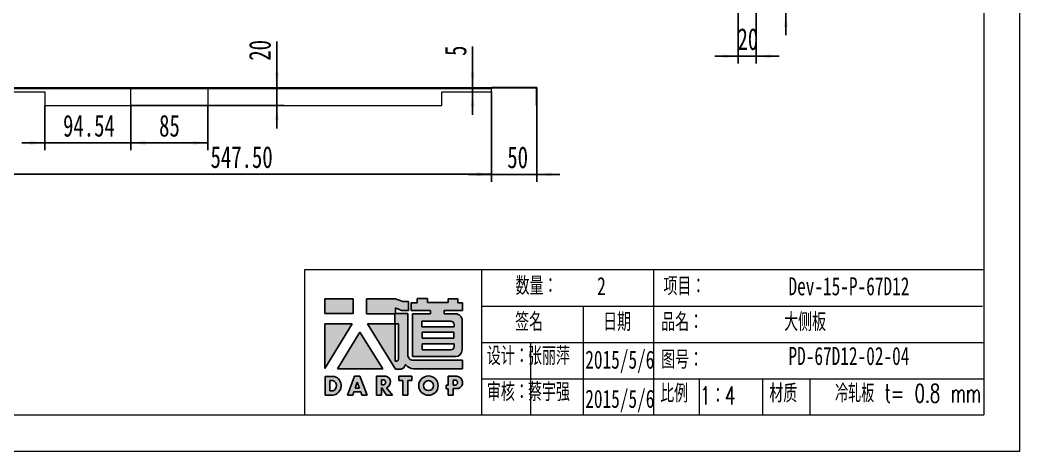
# Model space of a CAD drawing. Header units: millimetres. Extents: x 0 to 420, y 0 to 297.
# Drawn here: x 144.4 to 420.1, y 0.2 to 119.1 of the extents above; entities that cross this region are included whole.
import ezdxf

# ---------------------------------------------------------------- set-up
doc = ezdxf.new("R2010")
doc.units = ezdxf.units.MM
for name, color, linetype in [('10', 7, 'Continuous'), ('5', 7, 'Continuous'), ('9', 7, 'Continuous')]:
    doc.layers.add(name, color=color, linetype=linetype)
doc.layers.add('A-TITLEBLOCK', color=7, linetype='Continuous', lineweight=15)
doc.styles.add('SLDTEXTSTYLE0', font='TXT', dxfattribs={"width": 0.7, "bigfont": 'bigfont'})
doc.styles.add('SLDTEXTSTYLE1', font='TXT', dxfattribs={"width": 0.7})
doc.styles.add('SLDTEXTSTYLE2', font='TXT', dxfattribs={"width": 0.6538461538461539, "bigfont": 'bigfont'})
doc.dimstyles.new('SLDDIMSTYLE0', dxfattribs={"dimtxt": 6, "dimasz": 4.08, "dimexe": 0, "dimexo": 0.0625, "dimgap": 1.5, "dimtad": 2, "dimlfac": 4, "dimrnd": 1e-09, "dimzin": 12, "dimdsep": 46, "dimtxsty": 'SLDTEXTSTYLE1', "dimsah": 1, "dimcen": 0.09, "dimadec": 0, "dimazin": 3, "dimtfac": 1, "dimtmove": 0, "dimatfit": 0, "dimfxl": 0, "dimfrac": 2, "dimtolj": 1, "dimtzin": 12, "dimarcsym": 0})
doc.dimstyles.new('SLDDIMSTYLE2', dxfattribs={"dimtxt": 6, "dimasz": 4.08, "dimexe": 0, "dimexo": 0.0625, "dimgap": 1.5, "dimtad": 2, "dimlfac": 4, "dimrnd": 1e-09, "dimzin": 12, "dimdsep": 46, "dimtxsty": 'SLDTEXTSTYLE1', "dimsah": 1, "dimcen": 0.09, "dimadec": 0, "dimazin": 3, "dimtfac": 1, "dimtofl": 0, "dimtmove": 0, "dimatfit": 3, "dimfxl": 0, "dimfrac": 2, "dimtolj": 1, "dimtzin": 12, "dimarcsym": 0})
doc.dimstyles.new('SLDDIMSTYLE3', dxfattribs={"dimtxt": 6, "dimasz": 4.08, "dimexe": 0, "dimexo": 0.0625, "dimgap": 1.5, "dimtad": 2, "dimlfac": 4, "dimrnd": 1e-09, "dimzin": 4, "dimdsep": 46, "dimtxsty": 'SLDTEXTSTYLE1', "dimsah": 1, "dimcen": 0.09, "dimadec": 0, "dimazin": 1, "dimtfac": 1, "dimtofl": 0, "dimtmove": 0, "dimatfit": 3, "dimfxl": 0, "dimfrac": 2, "dimtolj": 1, "dimtzin": 12, "dimarcsym": 0})

# ---------------------------------------------------------------- blocks, each defined once
blk = doc.blocks.new('块1')
at = {"layer": '5'}
for color, points in [(12, [(7.729822768506202, 22.48677738498255), (7.729822768506202, 26.56118224098179), (-0.0686108220727677, 26.56118224098179), (-0.0686108220727677, 22.48677738498255)]), (12, [(-0.04771970653583146, 7.347302008803423), (7.478762869193744, 19.63603448538186), (-0.04771970653583146, 19.63603448538186)]), (12, [(15.94076426689367, 7.265444282803157), (9.565125609747485, 17.40596668841406), (3.412508775829825, 7.265444282803157)]), (8, [(23.89569797004904, 4.063712587108565), (23.89569797004904, 5.190604751141469), (20.33522878362937, 5.190604751141469), (20.33522878362937, 4.061015724040494), (21.44612302452459, 4.061015724040494), (21.44612302452459, -0.00950247634592081), (22.77619072523319, -0.00950247634592081), (22.77619072523319, 4.063712587108565)])]:
    blk.add_hatch(color=color, dxfattribs=at).paths.add_polyline_path(points, flags=0)
h = blk.add_hatch(color=12, dxfattribs=at)
edge = h.paths.add_edge_path(flags=0)
edge.add_line((19.38394999689552, 22.56062384129394), (19.38394999689552, 24.08498602951054))
edge.add_line((19.38394999689552, 24.08498602951054), (21.10508472331591, 23.34144501836078))
edge.add_line((21.10508472331591, 23.34144501836078), (22.96586006538915, 23.34144501836078))
edge.add_line((22.96586006538915, 23.34144501836078), (22.96586006538915, 25.80423623399326))
edge.add_line((22.96586006538915, 25.80423623399326), (21.4307295709883, 25.80423623399326))
edge.add_line((21.4307295709883, 25.80423623399326), (19.43049686857645, 26.59417915377503))
edge.add_line((19.43049686857645, 26.59417915377503), (11.41472237249602, 26.59417915377503))
edge.add_line((11.41472237249602, 26.59417915377503), (11.41472237249602, 22.42903278757316))
edge.add_line((11.41472237249602, 22.42903278757316), (19.2138889846426, 22.42903278757316))
edge.add_line((19.2138889846426, 22.42903278757316), (19.2138889846426, 22.34479547652957))
edge.add_line((19.2138889846426, 22.34479547652957), (19.2138889846426, 19.68267435251857))
edge.add_line((19.2138889846426, 19.68267435251857), (11.65093858437205, 19.68267435251857))
edge.add_line((11.65093858437205, 19.68267435251857), (19.42994710250157, 7.163677361805625))
edge.add_line((19.42994710250157, 7.163677361805624), (20.97034992517888, 7.163677361805624))
edge.add_arc((20.63045323465091, 8.63814758323432), 1.513139846184647, 282.9811251691751, 345.4172256101924)
edge.add_line((22.09484714418974, 8.257171636726847), (22.09484714418969, 8.314841293412767))
edge.add_line((22.09484714418969, 8.314841293412767), (22.23069755353374, 8.314841293412767))
edge.add_arc((25.13725331194361, 11.40306678213124), 4.240896490827906, 226.7357971412295, 259.3209385163939)
edge.add_line((24.35138333869703, 7.235620150071528), (37.86873904313498, 7.235620150071481))
edge.add_line((37.86873904313498, 7.235620150071481), (37.86873904313498, 9.609890801538295))
edge.add_line((37.86873904313498, 9.609890801538295), (24.29381412204463, 9.609890801538434))
edge.add_arc((24.29381412202575, 11.08848079781988), 1.47858999628138, 180.0000000007004, 270.0000000007314, ccw=False)
edge.add_line((22.81522412574437, 11.08848079780181), (22.81522412574444, 22.56062384129394))
edge.add_line((22.81522412574444, 22.56062384129394), (19.38394999689552, 22.56062384129394))
edge = h.paths.add_edge_path(flags=0)
edge.add_line((19.70922720214697, 9.322119648508084), (19.28902369907465, 9.322119648508084))
edge.add_line((19.28902369907465, 9.322119648508084), (19.29250555177082, 19.62945096670751))
edge.add_line((19.29250555177082, 19.62945096670751), (20.28355076055022, 19.62929232771332))
edge.add_line((20.28355076055022, 19.62929232771332), (20.28355076055022, 9.912800711723456))
edge.add_arc((18.34910674726315, 11.21912485719966), 2.334214303271304, 305.6398792732127, 325.968963113898, ccw=False)
h = blk.add_hatch(color=12, dxfattribs=at)
edge = h.paths.add_edge_path(flags=0)
edge.add_line((37.84546560721152, 23.34271413038237), (37.84546560721152, 25.45943435906698))
edge.add_line((37.84546560721152, 25.45943435906698), (36.64276041010927, 25.45943435906698))
edge.add_line((36.64276041010927, 25.45943435906698), (36.64276041010927, 26.60353885500371))
edge.add_line((36.64276041010927, 26.60353885500371), (33.8937461392912, 26.60353885500371))
edge.add_line((33.8937461392912, 26.60353885500371), (33.8937461392912, 25.51662371996509))
edge.add_line((33.8937461392912, 25.51662371996509), (28.28136622739996, 25.51662371996509))
edge.add_line((28.28136622739996, 25.51662371996509), (28.28136622739996, 26.66072821589707))
edge.add_line((28.28136622739996, 26.66072821589707), (25.34194959501901, 26.66072821589707))
edge.add_line((25.34194959501901, 26.66072821589707), (25.34194959501901, 25.49544541295903))
edge.add_line((25.34194959501901, 25.49544541295903), (23.71775697571455, 25.49544541295903))
edge.add_line((23.71775697571455, 25.49544541295903), (23.71775697571455, 23.38626053695338))
edge.add_line((23.71775697571455, 23.38626053695338), (29.07761094507538, 23.38626053695338))
edge.add_line((29.07761094507538, 23.38626053695338), (29.07761094507538, 22.45338387466311))
edge.add_line((29.07761094507538, 22.45338387466311), (24.08316824545665, 22.45338387466311))
edge.add_line((24.08316824545665, 22.45338387466311), (24.08316824545665, 10.64255139727371))
edge.add_line((24.08316824545665, 10.64255139727371), (35.93986917121389, 10.64255139727371))
edge.add_arc((35.9398691712322, 12.49078889258355), 1.848237495309883, 269.9999999994329, 359.9999999994308)
edge.add_line((37.78810666654208, 12.49078889256516), (37.78810666654213, 20.57912958272879))
edge.add_arc((35.93986917122304, 20.57912958271967), 1.848237495319111, 2.828264897405108e-10, 90.00000000028393)
edge.add_line((35.93986917121389, 22.42736707803878), (32.80557556806829, 22.4273670780388))
edge.add_line((32.80557556806829, 22.4273670780388), (32.80557556806829, 23.34271413038237))
edge.add_line((32.80557556806829, 23.34271413038237), (37.84546560721152, 23.34271413038237))
h.paths.add_polyline_path([(26.73505715369024, 15.67680154619349), (26.73505715369024, 17.39303760959296), (35.49723089837269, 17.39303760959296), (35.49723089837269, 15.67680154619349)], flags=0)
edge = h.paths.add_edge_path(flags=0)
edge.add_line((26.6776982131613, 20.42510489063192), (34.63047109115646, 20.42510489063192))
edge.add_arc((34.63047109112455, 19.50098614301564), 0.9241187476163281, -1.9737740331038367e-09, 89.99999999802071, ccw=False)
edge.add_line((35.55458983874093, 19.50098614298382), (35.55458983874093, 18.8232475490373))
edge.add_line((35.55458983874093, 18.8232475490373), (26.6776982131613, 18.8232475490373))
edge.add_line((26.6776982131613, 18.8232475490373), (26.6776982131613, 20.42510489063192))
edge = h.paths.add_edge_path(flags=0)
edge.add_line((26.73505715369024, 12.47316618245331), (26.73505715369024, 14.1322128849729))
edge.add_line((26.73505715369024, 14.1322128849729), (35.61176552395117, 14.1322128849729))
edge.add_line((35.61176552395117, 14.1322128849729), (35.61176552395117, 13.39728493009842))
edge.add_arc((34.68764677632923, 13.39728493007518), 0.9241187476219043, -89.99999999855493, 1.440412233932875e-09, ccw=False)
edge.add_line((34.68764677635255, 12.47316618245327), (26.73505715369024, 12.47316618245331))
h = blk.add_hatch(color=8, dxfattribs=at)
edge = h.paths.add_edge_path(flags=0)
edge.add_arc((1.781535706601056, 2.636675427794564), 2.661051678329958, 278.6604405932824, 432.3203452583787)
edge.add_line((2.589683156164924, 5.172043987689964), (0.007623424674751966, 5.172043987689964))
edge.add_line((0.007623424674751966, 5.172043987689964), (0.007623424674751966, 0.005964826539925916))
edge.add_line((0.007623424674751966, 0.005964826539925708), (2.182232309018872, 0.005964826539925708))
edge = h.paths.add_edge_path(flags=0)
edge.add_line((1.317716286528437, 4.040709931564966), (2.120864402698097, 4.040709931564966))
edge.add_arc((1.576839423670817, 2.56861929511785), 1.56939925440307, -65.78573481728489, 69.71773257233048, ccw=False)
edge.add_line((2.220528709441949, 1.137298882664941), (1.317716286528437, 1.137298882664941))
edge.add_line((1.317716286528437, 1.137298882664941), (1.317716286528437, 4.040709931564966))
h = blk.add_hatch(color=8, dxfattribs=at)
h.paths.add_polyline_path([(11.57378806062193, -0.01077158836922283), (9.584550682216365, 5.214559240722975), (8.110994002706763, 5.214559240722975), (6.215949900704898, 0.0004124614018299262), (7.611806290380329, 0.0004124614018299262), (7.940199968915097, 0.92448465897523), (9.83121245213925, 0.92448465897523), (10.1667530913423, -0.01077158836922283)], flags=0)
h.paths.add_polyline_path([(8.29828102265634, 1.920499644777673), (8.873336470949123, 3.558923276789683), (9.469832801328627, 1.920499644777673)], flags=0)
h = blk.add_hatch(color=8, dxfattribs=at)
edge = h.paths.add_edge_path(flags=0)
edge.add_arc((16.38131025106338, 3.598662347246316), 1.653253247824954, 290.6073250211866, 437.2124199352527)
edge.add_line((16.74723654785621, 5.210910543635211), (14.20771793933923, 5.210910543635211))
edge.add_line((14.20771793933923, 5.210910543635211), (14.20771793933923, -0.00244304066947798))
edge.add_line((14.20771793933923, -0.002443040669477738), (15.54969724115218, -0.002443040669477738))
edge.add_line((15.54969724115218, -0.002443040669477738), (15.54969724115218, 2.064305901793009))
edge.add_line((15.54969724115218, 2.064305901793009), (16.92906064484401, -0.0210831236344915))
edge.add_line((16.92906064484401, -0.0210831236344914), (18.55068768830365, -0.0210831236344914))
edge.add_line((18.55068768830365, -0.0210831236344914), (16.96319144109021, 2.051193258011665))
edge = h.paths.add_edge_path(flags=0)
edge.add_arc((15.97594930397256, 3.521484471871754), 0.7022768470381889, -77.47302943994771, 76.71957553051169, ccw=False)
edge.add_line((16.1282725600419, 2.835926016635198), (15.53741912940099, 2.835926016635194))
edge.add_line((15.53741912940099, 2.835926016635194), (15.53741912940099, 4.204980620062136))
edge.add_line((15.53741912940099, 4.204980620062136), (16.13727439592916, 4.204980620062136))
h = blk.add_hatch(color=8, dxfattribs=at)
edge = h.paths.add_edge_path(flags=0)
edge.add_arc((28.50786990324971, 2.622953153925888), 2.676636592785213, 0, 360)
edge = h.paths.add_edge_path(flags=0)
edge.add_arc((28.50786990324971, 2.622953153925888), 1.375082885538559, 0, 360)
h = blk.add_hatch(color=8, dxfattribs=at)
edge = h.paths.add_edge_path(flags=0)
edge.add_arc((36.1734741262733, 3.447335049427707), 1.757251622275269, 288.8958684179252, 445.2442177897109)
edge.add_line((36.31916571283577, 5.198536701321059), (36.24234735892284, 5.198536701321059))
edge.add_line((36.24234735892284, 5.198536701321059), (33.97841013464647, 5.198536701321059))
edge.add_line((33.97841013464647, 5.198536701321059), (33.97841013464647, 2.765490298920264))
edge.add_line((33.97841013464647, 2.765490298920264), (33.37769893006926, 2.765490298920264))
edge.add_line((33.37769893006926, 2.765490298920264), (33.37769893006926, 1.777883180287413))
edge.add_line((33.37769893006926, 1.777883180287413), (33.9686975984198, 1.777883180287413))
edge.add_line((33.9686975984198, 1.777883180287413), (33.9686975984198, 0.006678702039386142))
edge.add_line((33.9686975984198, 0.006678702039386244), (35.29033555050536, 0.006678702039386244))
edge.add_line((35.29033555050536, 0.006678702039386244), (35.29033555050536, 1.784783976974394))
edge.add_line((35.29033555050536, 1.784783976974394), (36.7425586502883, 1.784783976974394))
edge = h.paths.add_edge_path(flags=0)
edge.add_arc((35.81200594606526, 3.462404376208358), 0.7030637749232741, -79.01085638112971, 72.55127628001378, ccw=False)
edge.add_line((35.94602606755443, 2.772232456578624), (35.27072722273277, 2.772232456578613))
edge.add_line((35.27072722273277, 2.772232456578613), (35.27072722273277, 4.133117151306652))
edge.add_line((35.27072722273277, 4.133117151306652), (36.0228211374754, 4.133117151306652))
at = {"layer": '9'}
for p, q in [((7.729822768506202, 26.56118224098179), (-0.0686108220727677, 26.56118224098179)), ((-0.0686108220727677, 26.56118224098179), (-0.0686108220727677, 22.48677738498255)), ((7.729822768506202, 22.48677738498255), (7.729822768506202, 26.56118224098179)), ((19.43049686857645, 26.59417915377503), (11.41472237249602, 26.59417915377503)), ((11.41472237249602, 26.59417915377503), (11.41472237249602, 22.42903278757316)), ((21.4307295709883, 25.80423623399326), (19.43049686857645, 26.59417915377503)), ((22.96586006538915, 25.80423623399326), (21.4307295709883, 25.80423623399326)), ((22.96586006538915, 23.34144501836078), (22.96586006538915, 25.80423623399326)), ((25.34194959501901, 25.49544541295903), (23.71775697571455, 25.49544541295903)), ((23.71775697571455, 25.49544541295903), (23.71775697571455, 23.38626053695338)), ((28.28136622739996, 26.66072821589707), (25.34194959501901, 26.66072821589707)), ((25.34194959501901, 26.66072821589707), (25.34194959501901, 25.49544541295903)), ((28.28136622739996, 25.51662371996509), (28.28136622739996, 26.66072821589707)), ((33.8937461392912, 25.51662371996509), (28.28136622739996, 25.51662371996509)), ((36.64276041010927, 26.60353885500371), (33.8937461392912, 26.60353885500371)), ((33.8937461392912, 26.60353885500371), (33.8937461392912, 25.51662371996509)), ((36.64276041010927, 25.45943435906698), (36.64276041010927, 26.60353885500371)), ((37.84546560721152, 25.45943435906698), (36.64276041010927, 25.45943435906698)), ((37.84546560721152, 23.34271413038237), (37.84546560721152, 25.45943435906698)), ((-0.0686108220727677, 22.48677738498255), (7.729822768506202, 22.48677738498255)), ((11.41472237249602, 22.42903278757316), (19.2138889846426, 22.42903278757316)), ((19.2138889846426, 22.42903278757316), (19.2138889846426, 22.34479547652957)), ((19.2138889846426, 22.34479547652957), (19.2138889846426, 19.68267435251857)), ((19.38394999689552, 24.08498602951054), (21.10508472331591, 23.34144501836078)), ((19.38394999689552, 22.56062384129394), (19.38394999689552, 24.08498602951054)), ((22.81522412574444, 22.56062384129394), (19.38394999689552, 22.56062384129394)), ((21.10508472331591, 23.34144501836078), (22.96586006538915, 23.34144501836078)), ((22.81522412574444, 11.08848079780181), (22.81522412574444, 22.56062384129394)), ((23.71775697571455, 23.38626053695338), (29.07761094507538, 23.38626053695338)), ((29.07761094507538, 22.45338387466311), (24.08316824545665, 22.45338387466311)), ((24.08316824545665, 22.45338387466311), (24.08316824545665, 10.64255139727371)), ((29.07761094507538, 23.38626053695338), (29.07761094507538, 22.45338387466311)), ((32.80557556806829, 22.4273670780388), (32.80557556806829, 23.34271413038237)), ((32.80557556806829, 23.34271413038237), (37.84546560721152, 23.34271413038237)), ((35.93986917121389, 22.4273670780388), (32.80557556806829, 22.4273670780388)), ((7.478762869193744, 19.63603448538186), (-0.04771970653583146, 19.63603448538186)), ((-0.04771970653583146, 19.63603448538186), (-0.04771970653583146, 7.347302008803423)), ((-0.04771970653583146, 7.347302008803423), (7.478762869193744, 19.63603448538186)), ((19.2138889846426, 19.68267435251857), (11.65093858437205, 19.68267435251857)), ((11.65093858437205, 19.68267435251857), (19.42994710250157, 7.163677361805624)), ((19.28902369907465, 9.322119648508084), (19.29250555177082, 19.62945096670751)), ((19.29250555177082, 19.62945096670751), (20.28355076055022, 19.62929232771332)), ((20.28355076055022, 19.62929232771332), (20.28355076055022, 9.912800711723456)), ((26.6776982131613, 18.8232475490373), (26.6776982131613, 20.42510489063192)), ((26.6776982131613, 20.42510489063192), (34.63047109115646, 20.42510489063192)), ((35.55458983874093, 19.50098614298382), (35.55458983874093, 18.8232475490373)), ((37.78810666654213, 12.49078889256516), (37.78810666654213, 20.57912958272879)), ((9.565125609747485, 17.40596668841406), (3.412508775829825, 7.265444282803157)), ((15.94076426689367, 7.265444282803157), (9.565125609747485, 17.40596668841406)), ((35.55458983874093, 18.8232475490373), (26.6776982131613, 18.8232475490373)), ((26.73505715369024, 15.67680154619349), (26.73505715369024, 17.39303760959296)), ((26.73505715369024, 17.39303760959296), (35.49723089837269, 17.39303760959296)), ((35.49723089837269, 17.39303760959296), (35.49723089837269, 15.67680154619349)), ((35.49723089837269, 15.67680154619349), (26.73505715369024, 15.67680154619349)), ((26.73505715369024, 12.47316618245331), (26.73505715369024, 14.1322128849729)), ((26.73505715369024, 14.1322128849729), (35.61176552395117, 14.1322128849729)), ((35.61176552395117, 14.1322128849729), (35.61176552395117, 13.39728493009842)), ((34.68764677635255, 12.47316618245331), (26.73505715369024, 12.47316618245331)), ((19.70922720214697, 9.322119648508084), (19.28902369907465, 9.322119648508084)), ((22.09484714418969, 8.25717163672686), (22.09484714418969, 8.314841293412767)), ((22.09484714418969, 8.314841293412767), (22.23069755353374, 8.314841293412767)), ((24.08316824545665, 10.64255139727371), (35.93986917121389, 10.64255139727371)), ((37.86873904313498, 9.609890801538295), (24.29381412204463, 9.609890801538434)), ((37.86873904313498, 7.235620150071481), (37.86873904313498, 9.609890801538295)), ((3.412508775829825, 7.265444282803157), (15.94076426689367, 7.265444282803157)), ((19.42994710250157, 7.163677361805624), (20.97034992517888, 7.163677361805624)), ((24.35138333869702, 7.235620150071481), (37.86873904313498, 7.235620150071481)), ((2.589683156164924, 5.172043987689964), (0.007623424674751966, 5.172043987689964)), ((0.007623424674751966, 5.172043987689964), (0.007623424674751966, 0.005964826539925708)), ((1.317716286528437, 1.137298882664941), (1.317716286528437, 4.040709931564966)), ((1.317716286528437, 4.040709931564966), (2.120864402698097, 4.040709931564966)), ((8.110994002706763, 5.214559240722975), (6.215949900704898, 0.0004124614018299262)), ((9.584550682216365, 5.214559240722975), (8.110994002706763, 5.214559240722975)), ((8.29828102265634, 1.920499644777673), (8.873336470949123, 3.558923276789683)), ((8.873336470949123, 3.558923276789683), (9.469832801328627, 1.920499644777673)), ((11.57378806062193, -0.01077158836922283), (9.584550682216365, 5.214559240722975)), ((16.74723654785621, 5.210910543635211), (14.20771793933923, 5.210910543635211)), ((14.20771793933923, 5.210910543635211), (14.20771793933923, -0.002443040669477738)), ((15.53741912940099, 2.835926016635194), (15.53741912940099, 4.204980620062136)), ((15.53741912940099, 4.204980620062136), (16.13727439592916, 4.204980620062136)), ((16.1282725600419, 2.835926016635194), (15.53741912940099, 2.835926016635194)), ((23.89569797004904, 5.190604751141469), (20.33522878362937, 5.190604751141469)), ((20.33522878362937, 5.190604751141469), (20.33522878362937, 4.061015724040494)), ((20.33522878362937, 4.061015724040494), (21.44612302452459, 4.061015724040494)), ((21.44612302452459, 4.061015724040494), (21.44612302452459, -0.00950247634592081)), ((22.77619072523319, -0.00950247634592081), (22.77619072523319, 4.063712587108565)), ((22.77619072523319, 4.063712587108565), (23.89569797004904, 4.063712587108565)), ((23.89569797004904, 4.063712587108565), (23.89569797004904, 5.190604751141469)), ((33.97841013464647, 2.765490298920264), (33.37769893006926, 2.765490298920264)), ((33.37769893006926, 2.765490298920264), (33.37769893006926, 1.777883180287413)), ((36.24234735892284, 5.198536701321059), (33.97841013464647, 5.198536701321059)), ((33.97841013464647, 5.198536701321059), (33.97841013464647, 2.765490298920264)), ((35.27072722273277, 2.772232456578613), (35.27072722273277, 4.133117151306652)), ((35.27072722273277, 4.133117151306652), (36.0228211374754, 4.133117151306652)), ((35.94602606755443, 2.772232456578613), (35.27072722273277, 2.772232456578613)), ((36.31916571283577, 5.198536701321059), (36.24234735892284, 5.198536701321059)), ((0.007623424674751966, 0.005964826539925708), (2.182232309018872, 0.005964826539925708)), ((2.220528709441949, 1.137298882664941), (1.317716286528437, 1.137298882664941)), ((6.215949900704898, 0.0004124614018299262), (7.611806290380329, 0.0004124614018299262)), ((7.611806290380329, 0.0004124614018299262), (7.940199968915097, 0.92448465897523)), ((7.940199968915097, 0.92448465897523), (9.83121245213925, 0.92448465897523)), ((9.469832801328627, 1.920499644777673), (8.29828102265634, 1.920499644777673)), ((9.83121245213925, 0.92448465897523), (10.1667530913423, -0.01077158836922283)), ((15.54969724115218, -0.002443040669477738), (15.54969724115218, 2.064305901793009)), ((15.54969724115218, 2.064305901793009), (16.92906064484401, -0.0210831236344914)), ((18.55068768830365, -0.0210831236344914), (16.96319144109021, 2.051193258011665)), ((33.37769893006926, 1.777883180287413), (33.9686975984198, 1.777883180287413)), ((33.9686975984198, 1.777883180287413), (33.9686975984198, 0.006678702039386244)), ((33.9686975984198, 0.006678702039386244), (35.29033555050536, 0.006678702039386244)), ((35.29033555050536, 0.006678702039386244), (35.29033555050536, 1.784783976974394)), ((35.29033555050536, 1.784783976974394), (36.7425586502883, 1.784783976974394)), ((10.1667530913423, -0.01077158836922283), (11.57378806062193, -0.01077158836922283)), ((14.20771793933923, -0.002443040669477738), (15.54969724115218, -0.002443040669477738)), ((16.92906064484401, -0.0210831236344914), (18.55068768830365, -0.0210831236344914)), ((21.44612302452459, -0.00950247634592081), (22.77619072523319, -0.00950247634592081))]:
    blk.add_line(p, q, dxfattribs=at)
for radius in [2.676636592785211, 1.375082885538561]:
    blk.add_circle((28.50786990324971, 2.622953153925888), radius, dxfattribs=at)
for centre, radius, start, end in [((35.93986917122304, 20.57912958271967), 1.848237495319129, 2.828264897405108e-10, 90.00000000028393), ((34.63047109112455, 19.50098614301564), 0.924118747616383, 359.9999999980279, 89.99999999802154), ((24.29381412202575, 11.08848079781988), 1.47858999628145, 180.0000000007012, 270.0000000007323), ((34.68764677632923, 13.39728493007518), 0.9241187476219395, 270.0000000014467, 1.44122564053541e-09), ((35.9398691712322, 12.49078889258355), 1.848237495309931, 269.9999999994329, 359.9999999994308), ((18.34910674726315, 11.21912485719966), 2.334214303271307, 305.6398792732136, 325.9689631138988), ((25.13725331194361, 11.40306678213124), 4.240896490827954, 226.7357971412295, 259.3209385163939), ((20.63045323465091, 8.63814758323432), 1.513139846184699, 282.9811251691751, 345.4172256101924), ((1.576839423670817, 2.56861929511785), 1.569399254403071, 294.2142651827166, 69.71773257233134), ((1.781535706601056, 2.636675427794564), 2.661051678329964, 278.6604405932824, 72.32034525837781), ((15.97594930397256, 3.521484471871754), 0.7022768470381929, 282.5269705600539, 76.71957553051254), ((16.38131025106338, 3.598662347246316), 1.653253247824956, 290.6073250211866, 77.21241993525202), ((35.81200594606526, 3.462404376208358), 0.7030637749232848, 280.9891436188718, 72.55127628001459), ((36.1734741262733, 3.447335049427707), 1.757251622275277, 288.8958684179252, 85.24421778971008)]:
    blk.add_arc(centre, radius, start, end, dxfattribs=at)
blk = doc.blocks.new('_D_9')
at = {"layer": '10'}
for p, q in [((355.5284219448375, 133.801121167183), (355.5284219448375, 140.151121167183)), ((347.3430879676164, 133.801121167183), (357.5284219448375, 133.801121167183)), ((355.5284219448375, 121.301121167183), (355.5284219448375, 133.801121167183)), ((347.3430879676163, 121.301121167183), (357.5284219448375, 121.301121167183)), ((355.5284219448375, 121.301121167183), (355.5284219448375, 114.951121167183))]:
    blk.add_line(p, q, dxfattribs=at)
for points in [[(355.5284219448375, 133.801121167183), (356.0364219448375, 137.881121167183), (355.0204219448375, 137.881121167183)], [(355.5284219448375, 121.301121167183), (355.0204219448375, 117.221121167183), (356.0364219448375, 117.221121167183)]]:
    blk.add_solid(points, dxfattribs=at)
at = {"layer": '10', "insert": (347.7940153897904, 125.3369384786304), "char_height": 6, "attachment_point": 1, "rotation": 90, "style": 'SLDTEXTSTYLE1'}
blk.add_mtext('50', dxfattribs=at)
blk = doc.blocks.new('_D_11')
at = {"layer": '10'}
for p, q in [((342.3430879676164, 121.301121167183), (342.3430879676164, 107.1474874092203)), ((347.3430879676163, 121.301121167183), (347.3430879676163, 107.1474874092203)), ((342.3430879676164, 109.1474874092203), (335.9930879676164, 109.1474874092203)), ((342.3430879676164, 109.1474874092203), (347.3430879676163, 109.1474874092203)), ((347.3430879676163, 109.1474874092203), (353.6930879676163, 109.1474874092203))]:
    blk.add_line(p, q, dxfattribs=at)
for points in [[(342.3430879676164, 109.1474874092203), (338.2630879676165, 109.6554874092203), (338.2630879676165, 108.6394874092204)], [(347.3430879676163, 109.1474874092203), (351.4230879676163, 108.6394874092204), (351.4230879676163, 109.6554874092203)]]:
    blk.add_solid(points, dxfattribs=at)
at = {"layer": '10', "insert": (342.1957338044936, 116.8818939642675), "char_height": 6, "attachment_point": 1, "style": 'SLDTEXTSTYLE1'}
blk.add_mtext('20', dxfattribs=at)
blk = doc.blocks.new('_D_14')
at = {"layer": '10'}
for p, q in [((151.269627228495, 95.5416312992728), (151.269627228495, 83.23785269406146)), ((174.9039567379321, 95.5416312992728), (174.9039567379321, 83.23785269406146)), ((151.269627228495, 85.23785269406146), (144.919627228495, 85.23785269406146)), ((151.269627228495, 85.23785269406146), (174.9039567379321, 85.23785269406146)), ((174.9039567379321, 85.23785269406146), (181.2539567379321, 85.23785269406146))]:
    blk.add_line(p, q, dxfattribs=at)
for points in [[(151.269627228495, 85.23785269406146), (147.189627228495, 85.74585269406145), (147.189627228495, 84.72985269406146)], [(174.9039567379321, 85.23785269406146), (178.9839567379321, 84.72985269406146), (178.9839567379321, 85.74585269406145)]]:
    blk.add_solid(points, dxfattribs=at)
at = {"layer": '10', "insert": (156.2644083661385, 92.97225924910859), "char_height": 6, "attachment_point": 1, "style": 'SLDTEXTSTYLE1'}
blk.add_mtext('94.54', dxfattribs=at)
blk = doc.blocks.new('_D_15')
at = {"layer": '10'}
for p, q in [((215.2396951983389, 100.5416312992728), (215.2396951983389, 113.1749647382807)), ((215.2396951983389, 95.5416312992728), (215.2396951983389, 100.5416312992728)), ((174.9039567379321, 95.5416312992728), (217.2396951983389, 95.5416312992728)), ((215.2396951983389, 95.5416312992728), (215.2396951983389, 89.1916312992728))]:
    blk.add_line(p, q, dxfattribs=at)
for points in [[(215.2396951983389, 100.5416312992728), (215.747695198339, 104.6216312992728), (214.7316951983389, 104.6216312992728)], [(215.2396951983389, 95.5416312992728), (214.7316951983389, 91.4616312992728), (215.747695198339, 91.4616312992728)]]:
    blk.add_solid(points, dxfattribs=at)
at = {"layer": '10', "insert": (207.5052886432918, 107.9082978602659), "char_height": 6, "attachment_point": 1, "rotation": 90, "style": 'SLDTEXTSTYLE1'}
blk.add_mtext('20', dxfattribs=at)
blk = doc.blocks.new('_D_16')
at = {"layer": '10'}
for p, q in [((269.1760522694151, 100.5416312992728), (269.1760522694151, 111.8582980187769)), ((269.1760522694151, 99.2916312992728), (269.1760522694151, 100.5416312992728)), ((269.1760522694151, 99.2916312992728), (269.1760522694151, 92.9416312992728))]:
    blk.add_line(p, q, dxfattribs=at)
for points in [[(269.1760522694151, 100.5416312992728), (269.6840522694151, 104.6216312992728), (268.6680522694151, 104.6216312992728)], [(269.1760522694151, 99.2916312992728), (268.6680522694151, 95.2116312992728), (269.6840522694151, 95.2116312992728)]]:
    blk.add_solid(points, dxfattribs=at)
at = {"layer": '10', "insert": (261.441645714368, 109.2249645797695), "char_height": 6, "attachment_point": 1, "rotation": 90, "style": 'SLDTEXTSTYLE1'}
blk.add_mtext('5', dxfattribs=at)
blk = doc.blocks.new('_D_17')
at = {"layer": '10'}
for p, q in [((274.394627228495, 99.2916312992728), (274.394627228495, 74.52578355269537)), ((286.894627228495, 95.54163129927284), (286.8946272284951, 74.5257835526954)), ((274.394627228495, 76.52578355269537), (268.044627228495, 76.52578355269536)), ((274.394627228495, 76.52578355269537), (286.8946272284951, 76.5257835526954)), ((286.8946272284951, 76.5257835526954), (293.2446272284951, 76.52578355269542))]:
    blk.add_line(p, q, dxfattribs=at)
for points in [[(274.394627228495, 76.52578355269537), (270.3146272284951, 77.03378355269535), (270.3146272284951, 76.01778355269536)], [(286.8946272284951, 76.5257835526954), (290.9746272284951, 76.01778355269542), (290.9746272284951, 77.03378355269541)]]:
    blk.add_solid(points, dxfattribs=at)
at = {"layer": '10', "insert": (278.735541022752, 84.26019010774249), "char_height": 6, "attachment_point": 1, "style": 'SLDTEXTSTYLE1'}
blk.add_mtext('50', dxfattribs=at)
blk = doc.blocks.new('_D_18')
at = {"layer": '10'}
for p, q in [((137.519627228495, 99.2916312992728), (137.519627228495, 74.59505297850959)), ((274.394627228495, 99.2916312992728), (274.394627228495, 74.59505297850959)), ((137.519627228495, 76.59505297850959), (274.394627228495, 76.59505297850959))]:
    blk.add_line(p, q, dxfattribs=at)
for points in [[(137.519627228495, 76.59505297850959), (141.599627228495, 76.08705297850959), (141.599627228495, 77.10305297850958)], [(274.394627228495, 76.59505297850959), (270.314627228495, 77.10305297850958), (270.314627228495, 76.08705297850959)]]:
    blk.add_solid(points, dxfattribs=at)
at = {"layer": '10', "insert": (196.9154546001778, 84.32945953355672), "char_height": 6, "attachment_point": 1, "style": 'SLDTEXTSTYLE1'}
blk.add_mtext('547.50', dxfattribs=at)
blk = doc.blocks.new('_D_19')
at = {"layer": '10'}
for p, q in [((174.9039567379321, 95.5416312992728), (174.9039567379321, 83.23785269406098)), ((196.1539567379321, 95.5416312992728), (196.1539567379321, 83.23785269406098)), ((174.9039567379321, 85.23785269406098), (196.1539567379321, 85.23785269406098))]:
    blk.add_line(p, q, dxfattribs=at)
for points in [[(174.9039567379321, 85.23785269406098), (178.9839567379321, 84.72985269406098), (178.9839567379321, 85.74585269406097)], [(196.1539567379321, 85.23785269406098), (192.0739567379321, 85.74585269406097), (192.0739567379321, 84.72985269406098)]]:
    blk.add_solid(points, dxfattribs=at)
at = {"layer": '10', "insert": (182.7429234618149, 92.97225924910809), "char_height": 6, "attachment_point": 1, "style": 'SLDTEXTSTYLE1'}
blk.add_mtext('85', dxfattribs=at)

msp = doc.modelspace()

# ---------------------------------------------------------------- linework, layer by layer
at = {"color": 7, "linetype": 'Continuous', "lineweight": 15}
for p, q in [((137.5196254403557, 100.5416312942206), (274.3946290166344, 100.5416312942206)), ((137.5196254403557, 100.2166312933358), (174.9039566667045, 100.2166312933358)), ((137.5196254403557, 99.29163133671219), (151.269627228495, 99.29163133671219)), ((151.269627228495, 99.29163133671219), (151.269627228495, 95.54163107128525)), ((196.153956890222, 100.341631299273), (174.9039566667045, 100.341631299273)), ((174.9039566667045, 100.341631299273), (174.9039566667045, 100.2166312933358)), ((174.9039566667045, 95.54163107128525), (174.9039566667045, 100.2166312933358)), ((174.9039566667045, 100.2166312933358), (196.153956890222, 100.2166312933358)), ((196.153956890222, 100.2166312933358), (196.153956890222, 100.341631299273)), ((196.153956890222, 100.2166312933358), (274.3946290166344, 100.2166312933358)), ((196.153956890222, 100.2166312933358), (196.153956890222, 95.54163107128525)), ((260.644627228495, 95.54163107128525), (260.644627228495, 99.29163133671219)), ((260.644627228495, 99.29163133671219), (274.3946290166344, 99.29163133671219)), ((274.3946290166344, 100.5416312942206), (274.3946290166344, 100.2166312933358)), ((274.5946249515976, 100.5416312942206), (274.3946290166344, 100.5416312942206)), ((274.3946290166344, 100.341631299273), (274.5946249515976, 100.341631299273)), ((274.3946290166344, 99.29163133671219), (274.3946290166344, 100.2166312933358)), ((286.894624546286, 100.5416312942206), (274.5946249515976, 100.5416312942206)), ((274.5946249515976, 100.341631299273), (274.5946249515976, 100.5416312942206)), ((286.894624546286, 100.341631299273), (274.5946249515976, 100.341631299273)), ((286.6946286113228, 100.2166312933358), (286.6946286113228, 95.54163107128525)), ((286.6946286113228, 100.2166312933358), (286.894624546286, 100.2166312933358)), ((286.894624546286, 100.5416312942206), (286.894624546286, 100.341631299273)), ((286.894624546286, 100.2166312933358), (286.894624546286, 95.54163107128525)), ((151.269627228495, 95.54163107128525), (174.9039566667045, 95.54163107128525)), ((196.153956890222, 95.54163107128525), (260.644627228495, 95.54163107128525)), ((286.894624546286, 95.54163107128525), (286.6946286113228, 95.54163107128525))]:
    msp.add_line(p, q, dxfattribs=at)
for radius, end in [(0.1250000000000142, 90), (0.3250000000000061, 22.61986494811597)]:
    msp.add_arc((286.569627228495, 100.216631299273), radius, 0, end, dxfattribs=at)
at = {"layer": 'A-TITLEBLOCK', "linetype": 'Continuous'}
for p, q in [((420.0788435653533, 0.2147801566394373), (420.0788435653533, 297.2147801566395)), ((410.0634097719614, 287.1752703760564), (410.0634097719615, 10.17527037605631)), ((25.06340977196131, 10.17527037605631), (410.0634097719615, 10.17527037605631)), ((0.07884356535330095, 0.214780156639463), (420.0788435653533, 0.2147801566394373))]:
    msp.add_line(p, q, dxfattribs=at)
at = {"layer": 'A-TITLEBLOCK'}
for p, q in [((410.0528060822431, 50.17527037605631), (222.8527385300249, 50.17527037605629)), ((222.8527385300249, 50.17527037605629), (222.8527385300249, 10.25638791969294)), ((271.7602373944738, 10.17527037605631), (271.7602373944738, 50.1752703760563)), ((319.0851905595983, 50.17527037605631), (319.0851905595983, 10.17527037605631)), ((271.7602373944738, 40.1752703760563), (409.7710712432667, 40.1752703760563)), ((299.6826703414528, 40.1752703760563), (299.6826703414528, 10.17527037605631)), ((271.7602373944738, 30.17527037605631), (410.0398858578161, 30.17527037605631)), ((285.1540798927205, 30.17527037605631), (285.1540798927204, 10.17527037605631)), ((271.7602373944738, 20.17527037605631), (410.0634097719614, 20.17527037605632)), ((331.7314574845681, 10.17527037605631), (331.7314574845681, 20.17527037605631)), ((349.1935095946738, 10.17527037605631), (349.1935095946738, 20.17527037605631)), ((362.2644575645825, 10.17527037605631), (362.2644575645825, 20.17527037605631))]:
    msp.add_line(p, q, dxfattribs=at)

# ---------------------------------------------------------------- block references
at = {"color": 7, "linetype": 'Continuous'}
msp.add_blockref('块1', (228.4993595422365, 15.63914446748675), dxfattribs=at)

# ---------------------------------------------------------------- texts
at = {"layer": 'A-TITLEBLOCK', "char_height": 5, "attachment_point": 1}
for s, insert, style in [('\\M+19094\\M+197CA\\M+18146', (281.0094267019112, 48.30009553161197), 'SLDTEXTSTYLE0'), ('2', (303.5091443978695, 48.23617575854263), 'SLDTEXTSTYLE1'), ('项\\M+196DA\\M+18146', (321.7969634785719, 48.17757254971441), 'SLDTEXTSTYLE0'), ('Dev-15-P-67D12', (356.2498331785072, 48.17757266612975), 'SLDTEXTSTYLE1'), ('签\\M+196BC', (280.8922542464589, 38.31489987202549), 'SLDTEXTSTYLE0'), ('\\M+193FA\\M+18AFA', (305.1421560770414, 38.31489987202549), 'SLDTEXTSTYLE0'), ('\\M+19569\\M+196BC\\M+18146', (321.165024448411, 38.31489987202545), 'SLDTEXTSTYLE0'), ('\\M+191E5侧\\M+194C2', (355.0569551825282, 38.31489998844077), 'SLDTEXTSTYLE0'), ('设计\\M+18146', (273.1074664811462, 28.93932295717106), 'SLDTEXTSTYLE0'), ('张丽\\M+1E4CA', (284.4494048253, 28.93932307358638), 'SLDTEXTSTYLE0'), ('2015/5/6', (300.2309460937724, 27.9393233753349), 'SLDTEXTSTYLE1'), ('图\\M+18D86\\M+18146', (321.165024448411, 27.93932325891958), 'SLDTEXTSTYLE0'), ('PD-67D12-02-04', (356.2498331785072, 28.93932307358637), 'SLDTEXTSTYLE1'), ('审\\M+18A6A\\M+18146', (273.1074664811461, 19.00552373053996), 'SLDTEXTSTYLE0'), ('\\M+1E4EF\\M+18946强', (284.4494048253, 19.00552384695528), 'SLDTEXTSTYLE0'), ('2015/5/6', (300.2309460937725, 17.12635726808131), 'SLDTEXTSTYLE1'), ('\\M+194E4\\M+197E1', (320.8909396574586, 18.62635693187385), 'SLDTEXTSTYLE0'), ('1\\M+181464', (331.863569109948, 18.00552414870381), 'SLDTEXTSTYLE0'), ('\\M+18DDE质', (350.9636854607982, 18.62635693187384), 'SLDTEXTSTYLE0'), ('\\M+197E2轧\\M+194C2 t= 0.8 mm', (369.1006134916902, 18.62635693187383), 'SLDTEXTSTYLE2')]:
    msp.add_mtext(s, dxfattribs=dict(at, insert=insert, style=style))

# ---------------------------------------------------------------- dimensions: what is measured, and where the dimension line sits
at = {"layer": '10'}
for base, p1, p2, angle, picture, middle in [((355.5284219448375, 133.801121167183), (347.3430879676163, 121.301121167183), (347.3430879676164, 133.801121167183), 90.0000000000002, '_D_9', (355.5284219448375, 127.9702719176378)), ((215.239695198339, 100.5416312992728), (174.9039567379321, 95.5416312992728), (286.894627228495, 100.5416312992728), 90.0000000000002, '_D_15', (215.239695198339, 110.5416312992733)), ((269.1760522694151, 100.5416312992728), (274.394627228495, 99.2916312992728), (286.894627228495, 100.5416312992728), 90.0000000000002, '_D_16', (269.1760522694151, 110.5416312992732)), ((286.8946272284951, 76.5257835526954), (274.394627228495, 99.2916312992728), (286.894627228495, 95.54163129927284), 1.302755197527451e-13, '_D_17', (281.3688744617594, 76.52578355269539))]:
    dim = msp.add_linear_dim(base=base, p1=p1, p2=p2, angle=angle, dimstyle='SLDDIMSTYLE0', dxfattribs=at)
    dim.commit()
    dim.dimension.update_dxf_attribs({"geometry": picture, "text_midpoint": middle, "dimtype": 160})
for base, p1, p2, dimstyle, picture, middle in [((347.3430879676163, 109.1474874092203), (342.3430879676164, 121.301121167183), (347.3430879676163, 121.301121167183), 'SLDDIMSTYLE0', '_D_11', (344.829067243501, 109.1474874092203)), ((274.394627228495, 76.59505297850959), (137.519627228495, 99.2916312992728), (274.394627228495, 99.2916312992728), 'SLDDIMSTYLE3', '_D_18', (204.8071216756331, 76.59505297850959)), ((174.9039567379321, 85.23785269406146), (151.269627228495, 95.5416312992728), (174.9039567379321, 95.5416312992728), 'SLDDIMSTYLE0', '_D_14', (162.839408372844, 85.23785269406146)), ((196.1539567379321, 85.23785269406144), (174.9039567379321, 95.5416312992728), (196.1539567379321, 95.5416312992728), 'SLDDIMSTYLE2', '_D_19', (185.3720901636225, 85.23785269406144))]:
    dim = msp.add_linear_dim(base=base, p1=p1, p2=p2, dimstyle=dimstyle, dxfattribs=at)
    dim.commit()
    dim.dimension.update_dxf_attribs({"geometry": picture, "text_midpoint": middle, "dimtype": 160})

doc.saveas('drawing.dxf')
